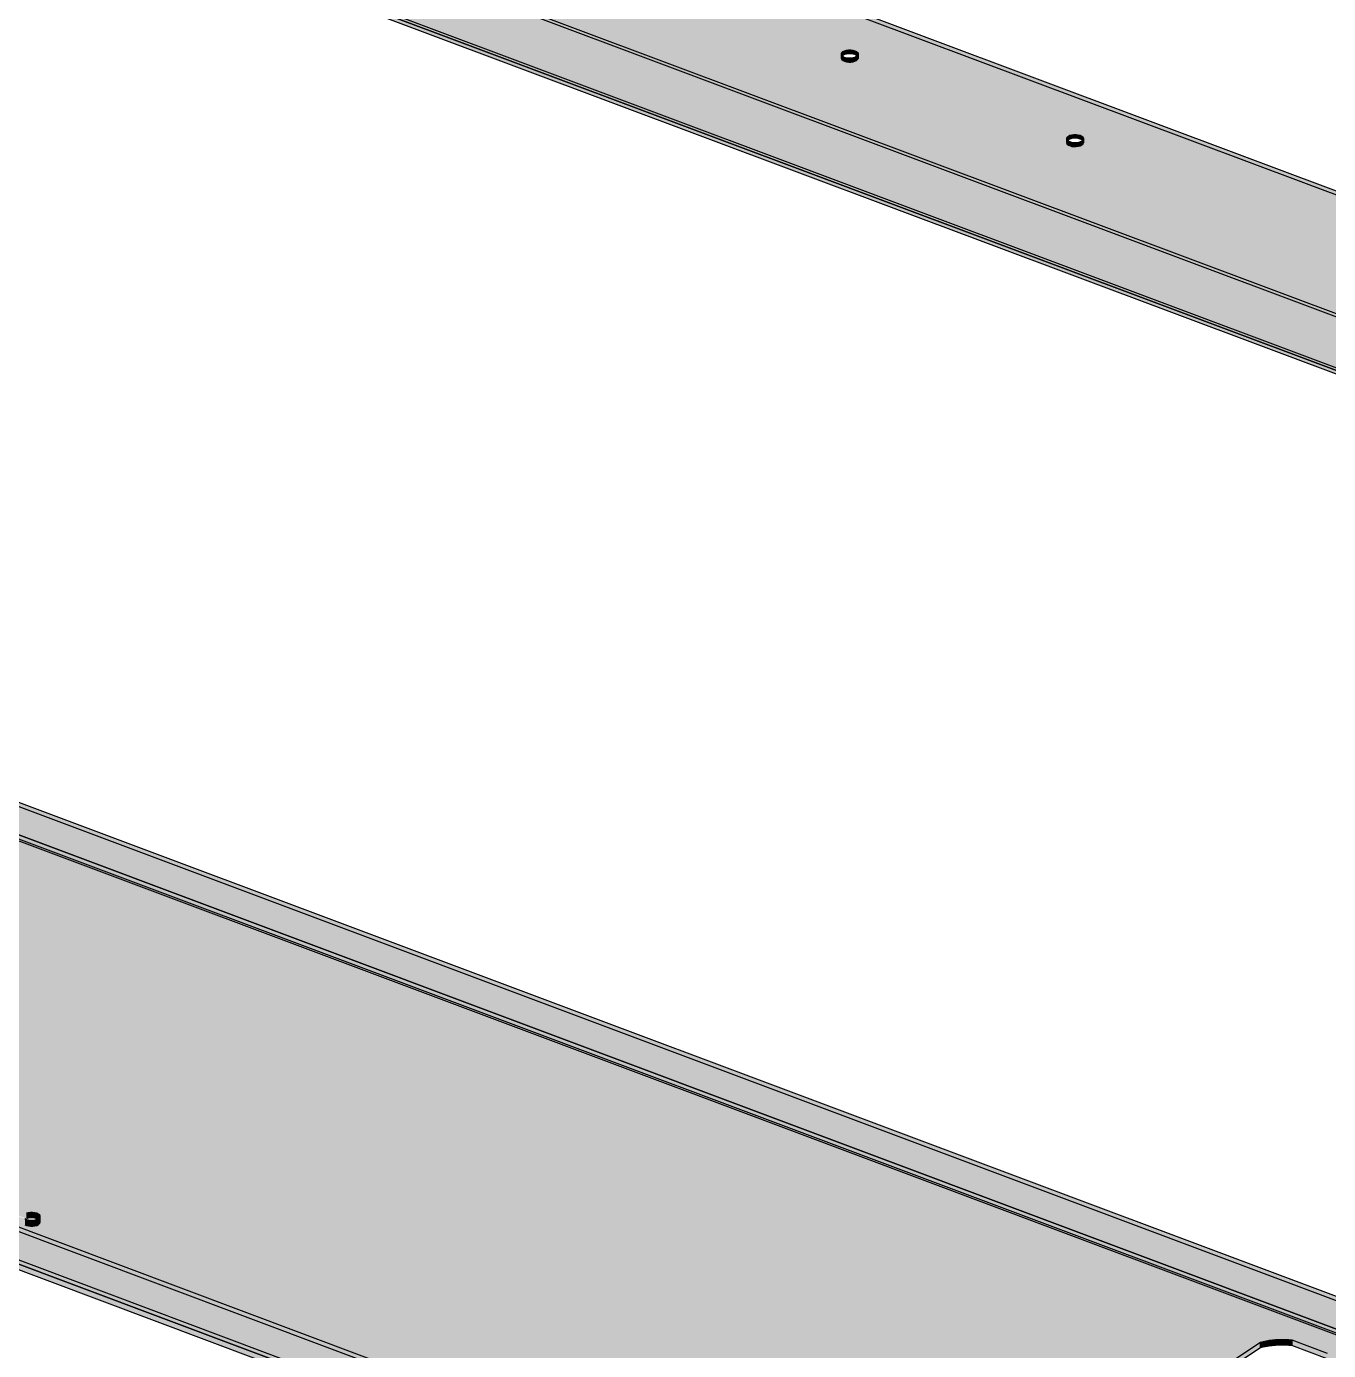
# Model space of a CAD drawing. Header units: millimetres. Extents: x 50 to 612415, y 2 to 4150.
# Drawn here: x 470212.4 to 470514.9, y 1532.1 to 1839.9 of the extents above; entities that cross this region are included whole.
import ezdxf

# ---------------------------------------------------------------- set-up
doc = ezdxf.new("R2010")
doc.units = ezdxf.units.MM
doc.layers.add('HATCH', color=8, linetype='Continuous', lineweight=9)
doc.layers.add('OUTLINE', color=7, linetype='Continuous', lineweight=25)

msp = doc.modelspace()

# ---------------------------------------------------------------- hatches: boundary and pattern name
at = {"layer": 'HATCH', "true_color": 0x617c87}
for points in [[(471374.6, 1451.356), (469917.048, 1997.938), (469915.604, 1997.835)], [(471374.6, 1451.356), (469915.604, 1997.835), (471374.807, 1450.634)], [(469915.604, 1985.337), (469917.048, 1985.44), (471374.6, 1438.858)], [(470272.88, 1893.044), (469915.604, 1985.337), (470402.067, 1834.032)], [(470401.816, 1833.81), (470402.067, 1834.032), (469915.604, 1985.337)], [(470401.689, 1833.562), (470401.816, 1833.81), (469915.604, 1985.337)], [(470401.695, 1833.306), (470401.689, 1833.562), (469915.604, 1985.337)], [(470401.833, 1833.06), (470401.695, 1833.306), (469915.604, 1985.337)], [(470402.093, 1832.84), (470401.833, 1833.06), (469915.604, 1985.337)], [(470402.459, 1832.661), (470402.093, 1832.84), (469915.604, 1985.337)], [(470402.459, 1832.661), (469915.604, 1985.337), (471374.807, 1438.136)], [(471374.807, 1438.136), (469915.604, 1985.337), (471374.6, 1438.858)], [(470402.067, 1833.14), (469915.604, 1984.444), (470272.88, 1892.151)], [(469915.604, 1984.444), (470402.067, 1833.14), (470401.816, 1832.917)], [(469915.604, 1984.444), (470401.816, 1832.917), (470401.689, 1832.669)], [(469915.604, 1984.444), (470401.689, 1832.669), (470401.695, 1832.414)], [(469915.604, 1984.444), (470401.695, 1832.414), (470401.833, 1832.167)], [(469915.604, 1984.444), (470401.833, 1832.167), (470402.093, 1831.947)], [(469915.604, 1984.444), (470402.093, 1831.947), (470402.459, 1831.769)], [(471374.807, 1437.243), (469915.604, 1984.444), (470402.459, 1831.769)], [(470272.88, 1893.044), (470403.357, 1834.414), (470403.868, 1834.417)], [(470272.88, 1893.044), (470403.868, 1834.417), (470404.363, 1834.354)], [(470272.88, 1893.044), (470402.864, 1834.345), (470403.357, 1834.414)], [(470272.88, 1893.044), (470404.363, 1834.354), (470404.809, 1834.228)], [(470272.88, 1893.044), (470402.424, 1834.215), (470402.864, 1834.345)], [(470272.88, 1893.044), (470402.067, 1834.032), (470402.424, 1834.215)], [(471097.567, 1583.786), (470272.88, 1893.044), (470404.809, 1834.228)], [(470403.868, 1833.524), (470403.357, 1833.521), (470272.88, 1892.151)], [(470404.363, 1833.461), (470403.868, 1833.524), (470272.88, 1892.151)], [(470403.357, 1833.521), (470402.864, 1833.453), (470272.88, 1892.151)], [(470404.809, 1833.335), (470404.363, 1833.461), (470272.88, 1892.151)], [(470402.864, 1833.453), (470402.424, 1833.322), (470272.88, 1892.151)], [(470402.424, 1833.322), (470402.067, 1833.14), (470272.88, 1892.151)], [(470404.809, 1833.335), (470272.88, 1892.151), (471097.567, 1582.893)], [(471097.567, 1583.786), (470404.809, 1834.228), (470405.175, 1834.049)], [(471097.567, 1583.786), (470405.175, 1834.049), (470405.435, 1833.829)], [(470454.184, 1814.172), (470402.904, 1832.536), (470402.459, 1832.661)], [(470454.057, 1813.924), (470454.184, 1814.172), (470402.459, 1832.661)], [(470454.063, 1813.668), (470454.057, 1813.924), (470402.459, 1832.661)], [(470454.2, 1813.422), (470454.063, 1813.668), (470402.459, 1832.661)], [(470454.461, 1813.202), (470454.2, 1813.422), (470402.459, 1832.661)], [(470454.826, 1813.023), (470454.461, 1813.202), (470402.459, 1832.661)], [(470454.826, 1813.023), (470402.459, 1832.661), (471374.807, 1438.136)], [(470402.459, 1831.769), (470402.904, 1831.643), (470454.184, 1813.279)], [(470402.459, 1831.769), (470454.184, 1813.279), (470454.057, 1813.031)], [(470402.459, 1831.769), (470454.057, 1813.031), (470454.063, 1812.776)], [(470402.459, 1831.769), (470454.063, 1812.776), (470454.2, 1812.529)], [(470402.459, 1831.769), (470454.2, 1812.529), (470454.461, 1812.309)], [(470402.459, 1831.769), (470454.461, 1812.309), (470454.826, 1812.131)], [(471374.807, 1437.243), (470402.459, 1831.769), (470454.826, 1812.131)], [(470454.184, 1814.172), (470403.4, 1832.472), (470402.904, 1832.536)], [(470402.904, 1831.643), (470403.4, 1831.58), (470454.184, 1813.279)], [(470454.184, 1814.172), (470403.911, 1832.475), (470403.4, 1832.472)], [(470403.4, 1831.58), (470403.911, 1831.583), (470454.184, 1813.279)], [(470454.184, 1814.172), (470404.403, 1832.544), (470403.911, 1832.475)], [(470403.911, 1831.583), (470404.403, 1831.651), (470454.184, 1813.279)], [(470454.184, 1814.172), (470404.843, 1832.674), (470404.403, 1832.544)], [(470404.403, 1831.651), (470404.843, 1831.782), (470454.184, 1813.279)], [(470405.175, 1833.157), (470404.809, 1833.335), (471097.567, 1582.893)], [(470454.184, 1814.172), (470405.201, 1832.857), (470404.843, 1832.674)], [(470404.843, 1831.782), (470405.201, 1831.964), (470454.184, 1813.279)], [(470405.435, 1832.937), (470405.175, 1833.157), (471097.567, 1582.893)], [(470405.452, 1833.08), (470405.201, 1832.857), (470454.435, 1814.394)], [(470454.184, 1814.172), (470454.435, 1814.394), (470405.201, 1832.857)], [(470454.435, 1813.502), (470405.201, 1831.964), (470405.452, 1832.187)], [(470405.201, 1831.964), (470454.435, 1813.502), (470454.184, 1813.279)], [(471097.567, 1583.786), (470405.435, 1833.829), (470405.573, 1833.583)], [(470405.573, 1832.691), (470405.435, 1832.937), (471097.567, 1582.893)], [(470405.578, 1833.328), (470405.452, 1833.08), (470457.177, 1814.59)], [(470405.452, 1833.08), (470455.725, 1814.776), (470456.236, 1814.779)], [(470405.452, 1833.08), (470456.236, 1814.779), (470456.731, 1814.716)], [(470405.452, 1833.08), (470455.232, 1814.707), (470455.725, 1814.776)], [(470405.452, 1833.08), (470456.731, 1814.716), (470457.177, 1814.59)], [(470405.452, 1833.08), (470454.792, 1814.577), (470455.232, 1814.707)], [(470405.452, 1833.08), (470454.435, 1814.394), (470454.792, 1814.577)], [(470457.177, 1813.698), (470405.452, 1832.187), (470405.578, 1832.435)], [(470456.236, 1813.886), (470455.725, 1813.884), (470405.452, 1832.187)], [(470456.731, 1813.823), (470456.236, 1813.886), (470405.452, 1832.187)], [(470455.725, 1813.884), (470455.232, 1813.815), (470405.452, 1832.187)], [(470457.177, 1813.698), (470456.731, 1813.823), (470405.452, 1832.187)], [(470455.232, 1813.815), (470454.792, 1813.684), (470405.452, 1832.187)], [(470454.792, 1813.684), (470454.435, 1813.502), (470405.452, 1832.187)], [(471097.567, 1583.786), (470405.573, 1833.583), (470405.578, 1833.328)], [(470405.578, 1832.435), (470405.573, 1832.691), (471097.567, 1582.893)], [(471097.567, 1583.786), (470405.578, 1833.328), (470457.177, 1814.59)], [(470457.177, 1813.698), (470405.578, 1832.435), (471097.567, 1582.893)], [(470892.34, 1649.863), (470455.272, 1812.898), (470454.826, 1813.023)], [(470892.213, 1649.615), (470892.34, 1649.863), (470454.826, 1813.023)], [(470892.219, 1649.36), (470892.213, 1649.615), (470454.826, 1813.023)], [(470892.357, 1649.114), (470892.219, 1649.36), (470454.826, 1813.023)], [(470892.617, 1648.894), (470892.357, 1649.114), (470454.826, 1813.023)], [(470892.983, 1648.715), (470892.617, 1648.894), (470454.826, 1813.023)], [(470892.983, 1648.715), (470454.826, 1813.023), (471374.807, 1438.136)], [(470892.34, 1649.863), (470455.767, 1812.835), (470455.272, 1812.898)], [(470892.34, 1649.863), (470456.279, 1812.837), (470455.767, 1812.835)], [(470892.34, 1649.863), (470456.771, 1812.906), (470456.279, 1812.837)], [(470892.34, 1649.863), (470457.211, 1813.037), (470456.771, 1812.906)], [(471097.567, 1583.786), (470457.177, 1814.59), (470457.542, 1814.412)], [(470457.542, 1813.519), (470457.177, 1813.698), (471097.567, 1582.893)], [(470892.34, 1649.863), (470457.568, 1813.219), (470457.211, 1813.037)], [(471097.567, 1583.786), (470457.542, 1814.412), (470457.803, 1814.192)], [(470457.803, 1813.299), (470457.542, 1813.519), (471097.567, 1582.893)], [(470457.819, 1813.442), (470457.568, 1813.219), (470892.591, 1650.086)], [(470892.34, 1649.863), (470892.591, 1650.086), (470457.568, 1813.219)], [(470892.591, 1649.193), (470457.568, 1812.327), (470457.819, 1812.549)], [(471097.567, 1583.786), (470457.803, 1814.192), (470457.94, 1813.945)], [(470457.94, 1813.053), (470457.803, 1813.299), (471097.567, 1582.893)], [(470457.946, 1813.69), (470457.819, 1813.442), (470895.333, 1650.282)], [(470457.819, 1813.442), (470893.881, 1650.468), (470894.392, 1650.47)], [(470457.819, 1813.442), (470894.392, 1650.47), (470894.888, 1650.407)], [(470457.819, 1813.442), (470893.389, 1650.399), (470893.881, 1650.468)], [(470457.819, 1813.442), (470894.888, 1650.407), (470895.333, 1650.282)], [(470457.819, 1813.442), (470892.949, 1650.269), (470893.389, 1650.399)], [(470457.819, 1813.442), (470892.591, 1650.086), (470892.949, 1650.269)], [(470895.333, 1649.389), (470457.819, 1812.549), (470457.946, 1812.797)], [(470894.392, 1649.578), (470893.881, 1649.575), (470457.819, 1812.549)], [(470894.888, 1649.514), (470894.392, 1649.578), (470457.819, 1812.549)], [(470893.881, 1649.575), (470893.389, 1649.506), (470457.819, 1812.549)], [(470895.333, 1649.389), (470894.888, 1649.514), (470457.819, 1812.549)], [(470893.389, 1649.506), (470892.949, 1649.376), (470457.819, 1812.549)], [(470892.949, 1649.376), (470892.591, 1649.193), (470457.819, 1812.549)], [(471097.567, 1583.786), (470457.94, 1813.945), (470457.946, 1813.69)], [(470457.946, 1812.797), (470457.94, 1813.053), (471097.567, 1582.893)], [(471097.567, 1583.786), (470457.946, 1813.69), (470895.333, 1650.282)], [(470895.333, 1649.389), (470457.946, 1812.797), (471097.567, 1582.893)], [(470454.826, 1812.131), (470455.272, 1812.005), (470892.34, 1648.97)], [(470454.826, 1812.131), (470892.34, 1648.97), (470892.213, 1648.723)], [(470454.826, 1812.131), (470892.213, 1648.723), (470892.219, 1648.467)], [(470454.826, 1812.131), (470892.219, 1648.467), (470892.357, 1648.221)], [(470454.826, 1812.131), (470892.357, 1648.221), (470892.617, 1648.001)], [(470454.826, 1812.131), (470892.617, 1648.001), (470892.983, 1647.822)], [(471374.807, 1437.243), (470454.826, 1812.131), (470892.983, 1647.822)], [(470455.272, 1812.005), (470455.767, 1811.942), (470892.34, 1648.97)], [(470455.767, 1811.942), (470456.279, 1811.945), (470892.34, 1648.97)], [(470456.279, 1811.945), (470456.771, 1812.014), (470892.34, 1648.97)], [(470456.771, 1812.014), (470457.211, 1812.144), (470892.34, 1648.97)], [(470457.211, 1812.144), (470457.568, 1812.327), (470892.34, 1648.97)], [(470457.568, 1812.327), (470892.591, 1649.193), (470892.34, 1648.97)], [(470106.416, 1698.595), (470106.726, 1697.512), (470924.651, 1390.79)], [(470924.651, 1390.79), (470926.816, 1390.945), (470106.416, 1698.595)], [(470106.416, 1691.006), (470010.67, 1627.175), (470492.864, 1529.98)], [(470492.864, 1528.641), (470010.67, 1625.836), (470106.416, 1689.667)], [(470924.651, 1383.202), (470106.726, 1689.924), (470106.416, 1691.006)], [(470106.416, 1691.006), (470504.118, 1534.733), (470505.633, 1534.691)], [(470106.416, 1691.006), (470502.606, 1534.675), (470504.118, 1534.733)], [(470106.416, 1691.006), (470505.633, 1534.691), (470506.337, 1534.625)], [(470106.416, 1691.006), (470501.121, 1534.519), (470502.606, 1534.675)], [(470106.416, 1691.006), (470499.69, 1534.267), (470501.121, 1534.519)], [(470106.416, 1691.006), (470499.051, 1534.105), (470499.69, 1534.267)], [(470106.416, 1691.006), (470506.337, 1534.625), (470514.587, 1531.532)], [(470106.416, 1691.006), (470492.864, 1529.98), (470499.051, 1534.105)], [(470926.816, 1383.357), (470106.416, 1691.006), (470514.587, 1531.532)], [(470106.416, 1691.006), (470926.816, 1383.357), (470924.651, 1383.202)], [(470505.633, 1533.352), (470504.118, 1533.394), (470106.416, 1689.667)], [(470504.118, 1533.394), (470502.606, 1533.336), (470106.416, 1689.667)], [(470506.337, 1533.286), (470505.633, 1533.352), (470106.416, 1689.667)], [(470502.606, 1533.336), (470501.121, 1533.18), (470106.416, 1689.667)], [(470501.121, 1533.18), (470499.69, 1532.928), (470106.416, 1689.667)], [(470499.69, 1532.928), (470499.051, 1532.766), (470106.416, 1689.667)], [(470514.587, 1530.193), (470506.337, 1533.286), (470106.416, 1689.667)], [(470499.051, 1532.766), (470492.864, 1528.641), (470106.416, 1689.667)], [(470514.587, 1530.193), (470106.416, 1689.667), (470926.816, 1382.017)], [(470830.76, 1328.197), (470012.835, 1634.918), (470010.67, 1634.764)], [(470830.76, 1328.197), (470010.67, 1634.764), (470831.069, 1327.114)], [(470010.67, 1627.175), (470012.835, 1627.33), (470830.76, 1320.608)], [(470460.255, 1501.281), (470010.67, 1627.175), (470162.351, 1583.761)], [(470492.732, 1529.628), (470492.864, 1529.98), (470010.67, 1627.175)], [(470492.732, 1529.628), (470010.67, 1627.175), (470460.702, 1501.838)], [(470460.405, 1501.575), (470460.702, 1501.838), (470010.67, 1627.175)], [(470460.255, 1501.281), (470460.405, 1501.575), (470010.67, 1627.175)], [(470160.001, 1582.194), (470010.67, 1627.175), (470831.069, 1319.526)], [(470831.069, 1319.526), (470010.67, 1627.175), (470830.76, 1320.608)], [(470162.351, 1582.422), (470010.67, 1625.836), (470460.255, 1499.942)], [(470010.67, 1625.836), (470492.864, 1528.641), (470492.732, 1528.289)], [(470460.702, 1500.499), (470010.67, 1625.836), (470492.732, 1528.289)], [(470010.67, 1625.836), (470460.702, 1500.499), (470460.405, 1500.235)], [(470010.67, 1625.836), (470460.405, 1500.235), (470460.255, 1499.942)], [(470831.069, 1318.187), (470010.67, 1625.836), (470160.001, 1580.855)], [(470212.368, 1562.556), (470212.003, 1562.735), (470160.001, 1582.194)], [(470212.368, 1562.556), (470160.001, 1582.194), (470831.069, 1319.526)], [(470460.255, 1501.281), (470162.351, 1583.761), (470162.716, 1583.582)], [(470162.716, 1582.243), (470162.351, 1582.422), (470460.255, 1499.942)], [(470460.255, 1501.281), (470162.716, 1583.582), (470162.977, 1583.362)], [(470162.977, 1582.023), (470162.716, 1582.243), (470460.255, 1499.942)], [(470460.255, 1501.281), (470162.977, 1583.362), (470163.115, 1583.116)], [(470163.115, 1581.777), (470162.977, 1582.023), (470460.255, 1499.942)], [(470460.255, 1501.281), (470163.12, 1582.86), (470162.993, 1582.613)], [(470162.993, 1582.613), (470213.266, 1564.309), (470213.778, 1564.312)], [(470162.993, 1582.613), (470213.778, 1564.312), (470214.273, 1564.248)], [(470162.993, 1582.613), (470212.774, 1564.24), (470213.266, 1564.309)], [(470162.993, 1582.613), (470214.273, 1564.248), (470214.719, 1564.123)], [(470162.993, 1582.613), (470212.334, 1564.11), (470212.774, 1564.24)], [(470460.255, 1501.281), (470162.993, 1582.613), (470214.719, 1564.123)], [(470460.255, 1501.281), (470163.115, 1583.116), (470163.12, 1582.86)], [(470163.12, 1581.521), (470163.115, 1581.777), (470460.255, 1499.942)], [(470160.001, 1580.855), (470212.003, 1561.396), (470212.368, 1561.217)], [(470831.069, 1318.187), (470160.001, 1580.855), (470212.368, 1561.217)], [(470162.993, 1581.273), (470163.12, 1581.521), (470460.255, 1499.942)], [(470213.778, 1562.973), (470213.266, 1562.97), (470162.993, 1581.273)], [(470214.273, 1562.909), (470213.778, 1562.973), (470162.993, 1581.273)], [(470213.266, 1562.97), (470212.774, 1562.901), (470162.993, 1581.273)], [(470214.719, 1562.784), (470214.273, 1562.909), (470162.993, 1581.273)], [(470212.774, 1562.901), (470212.334, 1562.771), (470162.993, 1581.273)], [(470214.719, 1562.784), (470162.993, 1581.273), (470460.255, 1499.942)], [(470460.255, 1501.281), (470214.719, 1564.123), (470215.084, 1563.944)], [(470460.255, 1501.281), (470215.084, 1563.944), (470215.345, 1563.724)], [(470460.255, 1501.281), (470215.345, 1563.724), (470215.482, 1563.478)], [(470460.255, 1501.281), (470215.488, 1563.222), (470215.361, 1562.975)], [(470460.255, 1501.281), (470215.482, 1563.478), (470215.488, 1563.222)], [(470649.882, 1399.396), (470212.814, 1562.431), (470212.368, 1562.556)], [(470649.755, 1399.148), (470649.882, 1399.396), (470212.368, 1562.556)], [(470649.761, 1398.892), (470649.755, 1399.148), (470212.368, 1562.556)], [(470649.899, 1398.646), (470649.761, 1398.892), (470212.368, 1562.556)], [(470650.159, 1398.426), (470649.899, 1398.646), (470212.368, 1562.556)], [(470650.525, 1398.247), (470650.159, 1398.426), (470212.368, 1562.556)], [(470831.069, 1319.526), (470650.525, 1398.247), (470212.368, 1562.556)], [(470212.368, 1561.217), (470212.814, 1561.091), (470649.882, 1398.056)], [(470212.368, 1561.217), (470649.882, 1398.056), (470649.755, 1397.809)], [(470212.368, 1561.217), (470649.755, 1397.809), (470649.761, 1397.553)], [(470212.368, 1561.217), (470649.761, 1397.553), (470649.899, 1397.307)], [(470212.368, 1561.217), (470649.899, 1397.307), (470650.159, 1397.087)], [(470212.368, 1561.217), (470650.159, 1397.087), (470650.525, 1396.908)], [(470212.368, 1561.217), (470650.525, 1396.908), (470831.069, 1318.187)], [(470649.882, 1399.396), (470213.309, 1562.367), (470212.814, 1562.431)], [(470212.814, 1561.091), (470213.309, 1561.028), (470649.882, 1398.056)], [(470649.882, 1399.396), (470213.82, 1562.37), (470213.309, 1562.367)], [(470213.309, 1561.028), (470213.82, 1561.031), (470649.882, 1398.056)], [(470649.882, 1399.396), (470214.313, 1562.439), (470213.82, 1562.37)], [(470213.82, 1561.031), (470214.313, 1561.1), (470649.882, 1398.056)], [(470649.882, 1399.396), (470214.753, 1562.569), (470214.313, 1562.439)], [(470214.313, 1561.1), (470214.753, 1561.23), (470649.882, 1398.056)], [(470215.084, 1562.605), (470214.719, 1562.784), (470460.255, 1499.942)], [(470649.882, 1399.396), (470215.11, 1562.752), (470214.753, 1562.569)], [(470214.753, 1561.23), (470215.11, 1561.413), (470649.882, 1398.056)], [(470215.345, 1562.385), (470215.084, 1562.605), (470460.255, 1499.942)], [(470215.361, 1562.975), (470215.11, 1562.752), (470650.133, 1399.618)], [(470649.882, 1399.396), (470650.133, 1399.618), (470215.11, 1562.752)], [(470650.133, 1398.279), (470215.11, 1561.413), (470215.361, 1561.636)], [(470215.11, 1561.413), (470650.133, 1398.279), (470649.882, 1398.056)], [(470215.482, 1562.139), (470215.345, 1562.385), (470460.255, 1499.942)], [(470460.262, 1500.979), (470460.255, 1501.281), (470215.361, 1562.975)], [(470460.425, 1500.687), (470460.262, 1500.979), (470215.361, 1562.975)], [(470460.733, 1500.426), (470460.425, 1500.687), (470215.361, 1562.975)], [(470460.733, 1500.426), (470215.361, 1562.975), (470652.875, 1399.814)], [(470215.361, 1562.975), (470651.423, 1400), (470651.934, 1400.003)], [(470215.361, 1562.975), (470651.934, 1400.003), (470652.429, 1399.94)], [(470215.361, 1562.975), (470650.93, 1399.931), (470651.423, 1400)], [(470215.361, 1562.975), (470652.429, 1399.94), (470652.875, 1399.814)], [(470215.361, 1562.975), (470650.491, 1399.801), (470650.93, 1399.931)], [(470215.361, 1562.975), (470650.133, 1399.618), (470650.491, 1399.801)], [(470215.361, 1561.636), (470215.488, 1561.883), (470460.255, 1499.942)], [(470215.361, 1561.636), (470460.255, 1499.942), (470460.262, 1499.639)], [(470215.361, 1561.636), (470460.262, 1499.639), (470460.425, 1499.348)], [(470215.361, 1561.636), (470460.425, 1499.348), (470460.733, 1499.087)], [(470652.875, 1398.475), (470215.361, 1561.636), (470460.733, 1499.087)], [(470651.934, 1398.664), (470651.423, 1398.661), (470215.361, 1561.636)], [(470652.429, 1398.6), (470651.934, 1398.664), (470215.361, 1561.636)], [(470651.423, 1398.661), (470650.93, 1398.592), (470215.361, 1561.636)], [(470652.875, 1398.475), (470652.429, 1398.6), (470215.361, 1561.636)], [(470650.93, 1398.592), (470650.491, 1398.462), (470215.361, 1561.636)], [(470650.491, 1398.462), (470650.133, 1398.279), (470215.361, 1561.636)], [(470215.488, 1561.883), (470215.482, 1562.139), (470460.255, 1499.942)]]:
    msp.add_hatch(color=145, dxfattribs=at).paths.add_polyline_path(points)
at = {"layer": 'HATCH', "true_color": 0x5b747f}
for points in [[(471374.807, 1438.136), (469915.604, 1985.337), (469915.604, 1997.835), (471374.807, 1450.634)], [(469917.048, 1985.44), (471374.6, 1438.858), (471374.6, 1451.356), (469917.048, 1997.938)], [(471374.807, 1437.243), (469915.604, 1984.444), (469915.604, 1985.337), (471374.807, 1438.136)], [(470272.88, 1892.151), (471097.567, 1582.893), (471097.567, 1583.786), (470272.88, 1893.044)], [(470106.416, 1691.006), (470926.816, 1383.357), (470926.816, 1390.945), (470106.416, 1698.595)], [(470924.651, 1383.202), (470106.726, 1689.924), (470106.726, 1697.512), (470924.651, 1390.79)], [(470106.416, 1689.667), (470926.816, 1382.017), (470926.816, 1383.357), (470106.416, 1691.006)], [(470831.069, 1319.526), (470010.67, 1627.175), (470010.67, 1634.764), (470831.069, 1327.114)], [(470012.835, 1627.33), (470830.76, 1320.608), (470830.76, 1328.197), (470012.835, 1634.918)], [(470831.069, 1318.187), (470010.67, 1625.836), (470010.67, 1627.175), (470831.069, 1319.526)], [(470514.587, 1530.193), (470506.337, 1533.286), (470506.337, 1534.625), (470514.587, 1531.532)]]:
    msp.add_hatch(color=147, dxfattribs=at).paths.add_polyline_path(points)
at = {"layer": 'HATCH', "true_color": 0x59727c}
for points in [[(470402.067, 1833.14), (470401.816, 1832.917), (470401.816, 1833.81), (470402.067, 1834.032)], [(470405.201, 1831.964), (470405.452, 1832.187), (470405.452, 1833.08), (470405.201, 1832.857)], [(470454.435, 1813.502), (470454.184, 1813.279), (470454.184, 1814.172), (470454.435, 1814.394)], [(470457.568, 1812.327), (470457.819, 1812.549), (470457.819, 1813.442), (470457.568, 1813.219)], [(470215.11, 1561.413), (470215.361, 1561.636), (470215.361, 1562.975), (470215.11, 1562.752)]]:
    msp.add_hatch(color=147, dxfattribs=at).paths.add_polyline_path(points)
at = {"layer": 'HATCH', "true_color": 0x5a737e}
for points in [[(470402.424, 1833.322), (470402.067, 1833.14), (470402.067, 1834.032), (470402.424, 1834.215)], [(470404.843, 1831.782), (470405.201, 1831.964), (470405.201, 1832.857), (470404.843, 1832.674)], [(470454.792, 1813.684), (470454.435, 1813.502), (470454.435, 1814.394), (470454.792, 1814.577)], [(470457.211, 1812.144), (470457.568, 1812.327), (470457.568, 1813.219), (470457.211, 1813.037)], [(470214.753, 1561.23), (470215.11, 1561.413), (470215.11, 1562.752), (470214.753, 1562.569)]]:
    msp.add_hatch(color=147, dxfattribs=at).paths.add_polyline_path(points)
at = {"layer": 'HATCH', "true_color": 0x5b7580}
for points in [[(470402.864, 1833.453), (470402.424, 1833.322), (470402.424, 1834.215), (470402.864, 1834.345)], [(470404.403, 1831.651), (470404.843, 1831.782), (470404.843, 1832.674), (470404.403, 1832.544)], [(470455.232, 1813.815), (470454.792, 1813.684), (470454.792, 1814.577), (470455.232, 1814.707)], [(470456.771, 1812.014), (470457.211, 1812.144), (470457.211, 1813.037), (470456.771, 1812.906)], [(470212.774, 1562.901), (470212.334, 1562.771), (470212.334, 1564.11), (470212.774, 1564.24)], [(470214.313, 1561.1), (470214.753, 1561.23), (470214.753, 1562.569), (470214.313, 1562.439)]]:
    msp.add_hatch(color=147, dxfattribs=at).paths.add_polyline_path(points)
at = {"layer": 'HATCH', "true_color": 0x5c7680}
for points in [[(470403.357, 1833.521), (470402.864, 1833.453), (470402.864, 1834.345), (470403.357, 1834.414)], [(470404.363, 1833.461), (470403.868, 1833.524), (470403.868, 1834.417), (470404.363, 1834.354)], [(470402.904, 1831.643), (470403.4, 1831.58), (470403.4, 1832.472), (470402.904, 1832.536)], [(470403.911, 1831.583), (470404.403, 1831.651), (470404.403, 1832.544), (470403.911, 1832.475)], [(470455.725, 1813.884), (470455.232, 1813.815), (470455.232, 1814.707), (470455.725, 1814.776)], [(470455.272, 1812.005), (470455.767, 1811.942), (470455.767, 1812.835), (470455.272, 1812.898)], [(470456.731, 1813.823), (470456.236, 1813.886), (470456.236, 1814.779), (470456.731, 1814.716)], [(470456.279, 1811.945), (470456.771, 1812.014), (470456.771, 1812.906), (470456.279, 1812.837)], [(470213.266, 1562.97), (470212.774, 1562.901), (470212.774, 1564.24), (470213.266, 1564.309)], [(470214.273, 1562.909), (470213.778, 1562.973), (470213.778, 1564.312), (470214.273, 1564.248)], [(470212.814, 1561.091), (470213.309, 1561.028), (470213.309, 1562.367), (470212.814, 1562.431)], [(470213.82, 1561.031), (470214.313, 1561.1), (470214.313, 1562.439), (470213.82, 1562.37)]]:
    msp.add_hatch(color=147, dxfattribs=at).paths.add_polyline_path(points)
at = {"layer": 'HATCH', "true_color": 0x5c7681}
for points in [[(470403.868, 1833.524), (470403.357, 1833.521), (470403.357, 1834.414), (470403.868, 1834.417)], [(470403.4, 1831.58), (470403.911, 1831.583), (470403.911, 1832.475), (470403.4, 1832.472)], [(470456.236, 1813.886), (470455.725, 1813.884), (470455.725, 1814.776), (470456.236, 1814.779)], [(470455.767, 1811.942), (470456.279, 1811.945), (470456.279, 1812.837), (470455.767, 1812.835)], [(470213.778, 1562.973), (470213.266, 1562.97), (470213.266, 1564.309), (470213.778, 1564.312)], [(470213.309, 1561.028), (470213.82, 1561.031), (470213.82, 1562.37), (470213.309, 1562.367)], [(470502.606, 1533.336), (470501.121, 1533.18), (470501.121, 1534.519), (470502.606, 1534.675)], [(470504.118, 1533.394), (470502.606, 1533.336), (470502.606, 1534.675), (470504.118, 1534.733)], [(470505.633, 1533.352), (470504.118, 1533.394), (470504.118, 1534.733), (470505.633, 1534.691)], [(470506.337, 1533.286), (470505.633, 1533.352), (470505.633, 1534.691), (470506.337, 1534.625)]]:
    msp.add_hatch(color=155, dxfattribs=at).paths.add_polyline_path(points)
at = {"layer": 'HATCH', "true_color": 0x5c7580}
for points in [[(470404.809, 1833.335), (470404.363, 1833.461), (470404.363, 1834.354), (470404.809, 1834.228)], [(470402.459, 1831.769), (470402.904, 1831.643), (470402.904, 1832.536), (470402.459, 1832.661)], [(470454.826, 1812.131), (470455.272, 1812.005), (470455.272, 1812.898), (470454.826, 1813.023)], [(470457.177, 1813.698), (470456.731, 1813.823), (470456.731, 1814.716), (470457.177, 1814.59)], [(470214.719, 1562.784), (470214.273, 1562.909), (470214.273, 1564.248), (470214.719, 1564.123)], [(470212.368, 1561.217), (470212.814, 1561.091), (470212.814, 1562.431), (470212.368, 1562.556)], [(470499.69, 1532.928), (470499.051, 1532.766), (470499.051, 1534.105), (470499.69, 1534.267)], [(470501.121, 1533.18), (470499.69, 1532.928), (470499.69, 1534.267), (470501.121, 1534.519)]]:
    msp.add_hatch(color=147, dxfattribs=at).paths.add_polyline_path(points)
at = {"layer": 'HATCH', "true_color": 0x5b747e}
for points in [[(470405.175, 1833.157), (470404.809, 1833.335), (470404.809, 1834.228), (470405.175, 1834.049)], [(470402.093, 1831.947), (470402.459, 1831.769), (470402.459, 1832.661), (470402.093, 1832.84)], [(470454.461, 1812.309), (470454.826, 1812.131), (470454.826, 1813.023), (470454.461, 1813.202)], [(470457.542, 1813.519), (470457.177, 1813.698), (470457.177, 1814.59), (470457.542, 1814.412)], [(470215.084, 1562.605), (470214.719, 1562.784), (470214.719, 1564.123), (470215.084, 1563.944)], [(470212.003, 1561.396), (470212.368, 1561.217), (470212.368, 1562.556), (470212.003, 1562.735)]]:
    msp.add_hatch(color=147, dxfattribs=at).paths.add_polyline_path(points)
at = {"layer": 'HATCH', "true_color": 0x59727d}
for points in [[(470405.435, 1832.937), (470405.175, 1833.157), (470405.175, 1834.049), (470405.435, 1833.829)], [(470401.833, 1832.167), (470402.093, 1831.947), (470402.093, 1832.84), (470401.833, 1833.06)], [(470454.2, 1812.529), (470454.461, 1812.309), (470454.461, 1813.202), (470454.2, 1813.422)], [(470457.803, 1813.299), (470457.542, 1813.519), (470457.542, 1814.412), (470457.803, 1814.192)], [(470215.345, 1562.385), (470215.084, 1562.605), (470215.084, 1563.944), (470215.345, 1563.724)]]:
    msp.add_hatch(color=147, dxfattribs=at).paths.add_polyline_path(points)
at = {"layer": 'HATCH', "true_color": 0x58707a}
for points in [[(470401.816, 1832.917), (470401.689, 1832.669), (470401.689, 1833.562), (470401.816, 1833.81)], [(470401.695, 1832.414), (470401.833, 1832.167), (470401.833, 1833.06), (470401.695, 1833.306)], [(470405.573, 1832.691), (470405.435, 1832.937), (470405.435, 1833.829), (470405.573, 1833.583)], [(470405.452, 1832.187), (470405.578, 1832.435), (470405.578, 1833.328), (470405.452, 1833.08)], [(470454.184, 1813.279), (470454.057, 1813.031), (470454.057, 1813.924), (470454.184, 1814.172)], [(470454.063, 1812.776), (470454.2, 1812.529), (470454.2, 1813.422), (470454.063, 1813.668)], [(470457.94, 1813.053), (470457.803, 1813.299), (470457.803, 1814.192), (470457.94, 1813.945)], [(470457.819, 1812.549), (470457.946, 1812.797), (470457.946, 1813.69), (470457.819, 1813.442)], [(470215.482, 1562.139), (470215.345, 1562.385), (470215.345, 1563.724), (470215.482, 1563.478)], [(470215.361, 1561.636), (470215.488, 1561.883), (470215.488, 1563.222), (470215.361, 1562.975)]]:
    msp.add_hatch(color=147, dxfattribs=at).paths.add_polyline_path(points)
at = {"layer": 'HATCH', "true_color": 0x566e78}
for points in [[(470401.689, 1832.669), (470401.695, 1832.414), (470401.695, 1833.306), (470401.689, 1833.562)], [(470405.578, 1832.435), (470405.573, 1832.691), (470405.573, 1833.583), (470405.578, 1833.328)], [(470454.057, 1813.031), (470454.063, 1812.776), (470454.063, 1813.668), (470454.057, 1813.924)], [(470457.946, 1812.797), (470457.94, 1813.053), (470457.94, 1813.945), (470457.946, 1813.69)], [(470215.488, 1561.883), (470215.482, 1562.139), (470215.482, 1563.478), (470215.488, 1563.222)]]:
    msp.add_hatch(color=147, dxfattribs=at).paths.add_polyline_path(points)
at = {"layer": 'HATCH', "true_color": 0x5a737d}
msp.add_hatch(color=147, dxfattribs=at).paths.add_polyline_path([(470499.051, 1532.766), (470492.864, 1528.641), (470492.864, 1529.98), (470499.051, 1534.105)])

# ---------------------------------------------------------------- linework, layer by layer
at = {"layer": 'OUTLINE', "color": 139, "true_color": 0x42544a}
for p, q in [((469915.604, 1997.835), (471374.807, 1450.634)), ((469915.604, 1997.835), (471374.807, 1450.634)), ((471374.6, 1451.356), (469917.048, 1997.938)), ((471374.6, 1451.356), (469917.048, 1997.938)), ((469915.604, 1985.337), (471374.807, 1438.136)), ((469915.604, 1985.337), (471374.807, 1438.136)), ((471374.807, 1438.136), (469915.604, 1985.337)), ((471374.807, 1438.136), (469915.604, 1985.337)), ((469917.048, 1985.44), (471374.6, 1438.858)), ((469917.048, 1985.44), (471374.6, 1438.858)), ((471374.807, 1437.243), (469915.604, 1984.444)), ((471374.807, 1437.243), (469915.604, 1984.444)), ((471097.567, 1583.786), (470272.88, 1893.044)), ((471097.567, 1583.786), (470272.88, 1893.044)), ((470272.88, 1892.151), (471097.567, 1582.893)), ((470272.88, 1892.151), (471097.567, 1582.893)), ((470401.816, 1833.81), (470402.067, 1834.032)), ((470401.816, 1833.81), (470402.067, 1834.032)), ((470402.067, 1834.032), (470402.424, 1834.215)), ((470402.067, 1834.032), (470402.424, 1834.215)), ((470402.067, 1833.14), (470402.067, 1834.032)), ((470402.067, 1834.032), (470402.067, 1833.14)), ((470402.424, 1834.215), (470402.864, 1834.345)), ((470402.424, 1834.215), (470402.864, 1834.345)), ((470402.424, 1833.322), (470402.424, 1834.215)), ((470402.424, 1834.215), (470402.424, 1833.322)), ((470402.864, 1834.345), (470403.357, 1834.414)), ((470402.864, 1834.345), (470403.357, 1834.414)), ((470402.864, 1833.453), (470402.864, 1834.345)), ((470402.864, 1834.345), (470402.864, 1833.453)), ((470403.357, 1834.414), (470403.868, 1834.417)), ((470403.357, 1834.414), (470403.868, 1834.417)), ((470403.357, 1833.521), (470403.357, 1834.414)), ((470403.357, 1834.414), (470403.357, 1833.521)), ((470403.868, 1834.417), (470404.363, 1834.354)), ((470403.868, 1834.417), (470403.868, 1833.524)), ((470403.868, 1833.524), (470403.868, 1834.417)), ((470403.868, 1834.417), (470404.363, 1834.354)), ((470404.363, 1834.354), (470404.809, 1834.228)), ((470404.363, 1834.354), (470404.363, 1833.461)), ((470404.363, 1833.461), (470404.363, 1834.354)), ((470404.363, 1834.354), (470404.809, 1834.228)), ((470404.809, 1834.228), (470404.809, 1833.335)), ((470404.809, 1833.335), (470404.809, 1834.228)), ((470404.809, 1834.228), (470405.175, 1834.049)), ((470404.809, 1834.228), (470405.175, 1834.049)), ((470405.175, 1834.049), (470405.175, 1833.157)), ((470405.175, 1833.157), (470405.175, 1834.049)), ((470405.175, 1834.049), (470405.435, 1833.829)), ((470405.175, 1834.049), (470405.435, 1833.829)), ((470401.689, 1833.562), (470401.816, 1833.81)), ((470401.689, 1833.562), (470401.816, 1833.81)), ((470401.695, 1833.306), (470401.689, 1833.562)), ((470401.689, 1832.669), (470401.689, 1833.562)), ((470401.695, 1833.306), (470401.689, 1833.562)), ((470401.689, 1833.562), (470401.689, 1832.669)), ((470401.816, 1832.917), (470401.689, 1832.669)), ((470401.816, 1832.917), (470401.689, 1832.669)), ((470401.689, 1832.669), (470401.695, 1832.414)), ((470401.689, 1832.669), (470401.695, 1832.414)), ((470401.833, 1833.06), (470401.695, 1833.306)), ((470401.695, 1832.414), (470401.695, 1833.306)), ((470401.833, 1833.06), (470401.695, 1833.306)), ((470401.695, 1833.306), (470401.695, 1832.414)), ((470401.695, 1832.414), (470401.833, 1832.167)), ((470401.695, 1832.414), (470401.833, 1832.167)), ((470401.816, 1832.917), (470401.816, 1833.81)), ((470401.816, 1833.81), (470401.816, 1832.917)), ((470402.067, 1833.14), (470401.816, 1832.917)), ((470402.067, 1833.14), (470401.816, 1832.917)), ((470402.093, 1832.84), (470401.833, 1833.06)), ((470401.833, 1832.167), (470401.833, 1833.06)), ((470402.093, 1832.84), (470401.833, 1833.06)), ((470401.833, 1833.06), (470401.833, 1832.167)), ((470401.833, 1832.167), (470402.093, 1831.947)), ((470401.833, 1832.167), (470402.093, 1831.947)), ((470402.424, 1833.322), (470402.067, 1833.14)), ((470402.424, 1833.322), (470402.067, 1833.14)), ((470402.459, 1832.661), (470402.093, 1832.84)), ((470402.093, 1831.947), (470402.093, 1832.84)), ((470402.459, 1832.661), (470402.093, 1832.84)), ((470402.093, 1832.84), (470402.093, 1831.947)), ((470402.093, 1831.947), (470402.459, 1831.769)), ((470402.093, 1831.947), (470402.459, 1831.769)), ((470402.864, 1833.453), (470402.424, 1833.322)), ((470402.864, 1833.453), (470402.424, 1833.322)), ((470402.459, 1831.769), (470402.459, 1832.661)), ((470402.904, 1832.536), (470402.459, 1832.661)), ((470402.459, 1832.661), (470402.459, 1831.769)), ((470402.904, 1832.536), (470402.459, 1832.661)), ((470402.459, 1831.769), (470402.904, 1831.643)), ((470402.459, 1831.769), (470402.904, 1831.643)), ((470403.357, 1833.521), (470402.864, 1833.453)), ((470403.357, 1833.521), (470402.864, 1833.453)), ((470402.904, 1831.643), (470402.904, 1832.536)), ((470403.4, 1832.472), (470402.904, 1832.536)), ((470402.904, 1832.536), (470402.904, 1831.643)), ((470403.4, 1832.472), (470402.904, 1832.536)), ((470402.904, 1831.643), (470403.4, 1831.58)), ((470402.904, 1831.643), (470403.4, 1831.58)), ((470403.868, 1833.524), (470403.357, 1833.521)), ((470403.868, 1833.524), (470403.357, 1833.521)), ((470403.911, 1832.475), (470403.4, 1832.472)), ((470403.911, 1832.475), (470403.4, 1832.472)), ((470403.4, 1831.58), (470403.4, 1832.472)), ((470403.4, 1832.472), (470403.4, 1831.58)), ((470403.4, 1831.58), (470403.911, 1831.583)), ((470403.4, 1831.58), (470403.911, 1831.583)), ((470404.363, 1833.461), (470403.868, 1833.524)), ((470404.363, 1833.461), (470403.868, 1833.524)), ((470404.403, 1832.544), (470403.911, 1832.475)), ((470404.403, 1832.544), (470403.911, 1832.475)), ((470403.911, 1832.475), (470403.911, 1831.583)), ((470403.911, 1831.583), (470403.911, 1832.475)), ((470403.911, 1831.583), (470404.403, 1831.651)), ((470403.911, 1831.583), (470404.403, 1831.651)), ((470404.809, 1833.335), (470404.363, 1833.461)), ((470404.809, 1833.335), (470404.363, 1833.461)), ((470404.843, 1832.674), (470404.403, 1832.544)), ((470404.843, 1832.674), (470404.403, 1832.544)), ((470404.403, 1832.544), (470404.403, 1831.651)), ((470404.403, 1831.651), (470404.403, 1832.544)), ((470404.403, 1831.651), (470404.843, 1831.782)), ((470404.403, 1831.651), (470404.843, 1831.782)), ((470405.175, 1833.157), (470404.809, 1833.335)), ((470405.175, 1833.157), (470404.809, 1833.335)), ((470405.201, 1832.857), (470404.843, 1832.674)), ((470405.201, 1832.857), (470404.843, 1832.674)), ((470404.843, 1832.674), (470404.843, 1831.782)), ((470404.843, 1831.782), (470404.843, 1832.674)), ((470404.843, 1831.782), (470405.201, 1831.964)), ((470404.843, 1831.782), (470405.201, 1831.964)), ((470405.435, 1832.937), (470405.175, 1833.157)), ((470405.435, 1832.937), (470405.175, 1833.157)), ((470405.452, 1833.08), (470405.201, 1832.857)), ((470405.452, 1833.08), (470405.201, 1832.857)), ((470405.201, 1832.857), (470405.201, 1831.964)), ((470405.201, 1831.964), (470405.201, 1832.857)), ((470405.201, 1831.964), (470405.452, 1832.187)), ((470405.201, 1831.964), (470405.452, 1832.187)), ((470405.435, 1833.829), (470405.435, 1832.937)), ((470405.435, 1832.937), (470405.435, 1833.829)), ((470405.435, 1833.829), (470405.573, 1833.583)), ((470405.435, 1833.829), (470405.573, 1833.583)), ((470405.573, 1832.691), (470405.435, 1832.937)), ((470405.573, 1832.691), (470405.435, 1832.937)), ((470405.578, 1833.328), (470405.452, 1833.08)), ((470405.578, 1833.328), (470405.452, 1833.08)), ((470405.452, 1833.08), (470405.452, 1832.187)), ((470405.452, 1832.187), (470405.452, 1833.08)), ((470405.452, 1832.187), (470405.578, 1832.435)), ((470405.452, 1832.187), (470405.578, 1832.435)), ((470405.573, 1833.583), (470405.573, 1832.691)), ((470405.573, 1832.691), (470405.573, 1833.583)), ((470405.573, 1833.583), (470405.578, 1833.328)), ((470405.573, 1833.583), (470405.578, 1833.328)), ((470405.578, 1832.435), (470405.573, 1832.691)), ((470405.578, 1832.435), (470405.573, 1832.691)), ((470405.578, 1833.328), (470405.578, 1832.435)), ((470405.578, 1832.435), (470405.578, 1833.328)), ((470454.057, 1813.924), (470454.184, 1814.172)), ((470454.057, 1813.924), (470454.184, 1814.172)), ((470454.063, 1813.668), (470454.057, 1813.924)), ((470454.057, 1813.031), (470454.057, 1813.924)), ((470454.063, 1813.668), (470454.057, 1813.924)), ((470454.057, 1813.924), (470454.057, 1813.031)), ((470454.184, 1813.279), (470454.057, 1813.031)), ((470454.184, 1813.279), (470454.057, 1813.031)), ((470454.057, 1813.031), (470454.063, 1812.776)), ((470454.057, 1813.031), (470454.063, 1812.776)), ((470454.2, 1813.422), (470454.063, 1813.668)), ((470454.063, 1812.776), (470454.063, 1813.668)), ((470454.2, 1813.422), (470454.063, 1813.668)), ((470454.063, 1813.668), (470454.063, 1812.776)), ((470454.063, 1812.776), (470454.2, 1812.529)), ((470454.063, 1812.776), (470454.2, 1812.529)), ((470454.184, 1814.172), (470454.435, 1814.394)), ((470454.184, 1814.172), (470454.435, 1814.394)), ((470454.184, 1813.279), (470454.184, 1814.172)), ((470454.184, 1814.172), (470454.184, 1813.279)), ((470454.435, 1813.502), (470454.184, 1813.279)), ((470454.435, 1813.502), (470454.184, 1813.279)), ((470454.461, 1813.202), (470454.2, 1813.422)), ((470454.2, 1812.529), (470454.2, 1813.422)), ((470454.461, 1813.202), (470454.2, 1813.422)), ((470454.2, 1813.422), (470454.2, 1812.529)), ((470454.2, 1812.529), (470454.461, 1812.309)), ((470454.2, 1812.529), (470454.461, 1812.309)), ((470454.435, 1814.394), (470454.792, 1814.577)), ((470454.435, 1814.394), (470454.792, 1814.577)), ((470454.435, 1813.502), (470454.435, 1814.394)), ((470454.435, 1814.394), (470454.435, 1813.502)), ((470454.792, 1813.684), (470454.435, 1813.502)), ((470454.792, 1813.684), (470454.435, 1813.502)), ((470454.826, 1813.023), (470454.461, 1813.202)), ((470454.461, 1812.309), (470454.461, 1813.202)), ((470454.826, 1813.023), (470454.461, 1813.202)), ((470454.461, 1813.202), (470454.461, 1812.309)), ((470454.792, 1814.577), (470455.232, 1814.707)), ((470454.792, 1814.577), (470455.232, 1814.707)), ((470454.792, 1813.684), (470454.792, 1814.577)), ((470454.792, 1814.577), (470454.792, 1813.684)), ((470455.232, 1813.815), (470454.792, 1813.684)), ((470455.232, 1813.815), (470454.792, 1813.684)), ((470454.826, 1812.131), (470454.826, 1813.023)), ((470455.272, 1812.898), (470454.826, 1813.023)), ((470454.826, 1813.023), (470454.826, 1812.131)), ((470455.272, 1812.898), (470454.826, 1813.023)), ((470455.232, 1814.707), (470455.725, 1814.776)), ((470455.232, 1814.707), (470455.725, 1814.776)), ((470455.232, 1813.815), (470455.232, 1814.707)), ((470455.232, 1814.707), (470455.232, 1813.815)), ((470455.725, 1813.884), (470455.232, 1813.815)), ((470455.725, 1813.884), (470455.232, 1813.815)), ((470455.272, 1812.005), (470455.272, 1812.898)), ((470455.767, 1812.835), (470455.272, 1812.898)), ((470455.272, 1812.898), (470455.272, 1812.005)), ((470455.767, 1812.835), (470455.272, 1812.898)), ((470455.725, 1814.776), (470456.236, 1814.779)), ((470455.725, 1814.776), (470456.236, 1814.779)), ((470455.725, 1813.884), (470455.725, 1814.776)), ((470455.725, 1814.776), (470455.725, 1813.884)), ((470456.236, 1813.886), (470455.725, 1813.884)), ((470456.236, 1813.886), (470455.725, 1813.884)), ((470456.279, 1812.837), (470455.767, 1812.835)), ((470456.279, 1812.837), (470455.767, 1812.835)), ((470455.767, 1811.942), (470455.767, 1812.835)), ((470455.767, 1812.835), (470455.767, 1811.942)), ((470456.236, 1814.779), (470456.731, 1814.716)), ((470456.236, 1814.779), (470456.236, 1813.886)), ((470456.236, 1813.886), (470456.236, 1814.779)), ((470456.236, 1814.779), (470456.731, 1814.716)), ((470456.731, 1813.823), (470456.236, 1813.886)), ((470456.731, 1813.823), (470456.236, 1813.886)), ((470456.771, 1812.906), (470456.279, 1812.837)), ((470456.771, 1812.906), (470456.279, 1812.837)), ((470456.279, 1812.837), (470456.279, 1811.945)), ((470456.279, 1811.945), (470456.279, 1812.837)), ((470456.731, 1814.716), (470457.177, 1814.59)), ((470456.731, 1814.716), (470456.731, 1813.823)), ((470456.731, 1813.823), (470456.731, 1814.716)), ((470456.731, 1814.716), (470457.177, 1814.59)), ((470457.177, 1813.698), (470456.731, 1813.823)), ((470457.177, 1813.698), (470456.731, 1813.823)), ((470457.211, 1813.037), (470456.771, 1812.906)), ((470457.211, 1813.037), (470456.771, 1812.906)), ((470456.771, 1812.906), (470456.771, 1812.014)), ((470456.771, 1812.014), (470456.771, 1812.906)), ((470457.177, 1814.59), (470457.177, 1813.698)), ((470457.177, 1813.698), (470457.177, 1814.59)), ((470457.177, 1814.59), (470457.542, 1814.412)), ((470457.177, 1814.59), (470457.542, 1814.412)), ((470457.542, 1813.519), (470457.177, 1813.698)), ((470457.542, 1813.519), (470457.177, 1813.698)), ((470457.568, 1813.219), (470457.211, 1813.037)), ((470457.568, 1813.219), (470457.211, 1813.037)), ((470457.211, 1813.037), (470457.211, 1812.144)), ((470457.211, 1812.144), (470457.211, 1813.037)), ((470457.542, 1814.412), (470457.542, 1813.519)), ((470457.542, 1813.519), (470457.542, 1814.412)), ((470457.542, 1814.412), (470457.803, 1814.192)), ((470457.542, 1814.412), (470457.803, 1814.192)), ((470457.803, 1813.299), (470457.542, 1813.519)), ((470457.803, 1813.299), (470457.542, 1813.519)), ((470457.819, 1813.442), (470457.568, 1813.219)), ((470457.819, 1813.442), (470457.568, 1813.219)), ((470457.568, 1813.219), (470457.568, 1812.327)), ((470457.568, 1812.327), (470457.568, 1813.219)), ((470457.568, 1812.327), (470457.819, 1812.549)), ((470457.568, 1812.327), (470457.819, 1812.549)), ((470457.803, 1814.192), (470457.803, 1813.299)), ((470457.803, 1813.299), (470457.803, 1814.192)), ((470457.803, 1814.192), (470457.94, 1813.945)), ((470457.803, 1814.192), (470457.94, 1813.945)), ((470457.94, 1813.053), (470457.803, 1813.299)), ((470457.94, 1813.053), (470457.803, 1813.299)), ((470457.946, 1813.69), (470457.819, 1813.442)), ((470457.946, 1813.69), (470457.819, 1813.442)), ((470457.819, 1813.442), (470457.819, 1812.549)), ((470457.819, 1812.549), (470457.819, 1813.442)), ((470457.819, 1812.549), (470457.946, 1812.797)), ((470457.819, 1812.549), (470457.946, 1812.797)), ((470457.94, 1813.945), (470457.94, 1813.053)), ((470457.94, 1813.053), (470457.94, 1813.945)), ((470457.94, 1813.945), (470457.946, 1813.69)), ((470457.94, 1813.945), (470457.946, 1813.69)), ((470457.946, 1812.797), (470457.94, 1813.053)), ((470457.946, 1812.797), (470457.94, 1813.053)), ((470457.946, 1813.69), (470457.946, 1812.797)), ((470457.946, 1812.797), (470457.946, 1813.69)), ((470454.461, 1812.309), (470454.826, 1812.131)), ((470454.461, 1812.309), (470454.826, 1812.131)), ((470454.826, 1812.131), (470455.272, 1812.005)), ((470454.826, 1812.131), (470455.272, 1812.005)), ((470455.272, 1812.005), (470455.767, 1811.942)), ((470455.272, 1812.005), (470455.767, 1811.942)), ((470455.767, 1811.942), (470456.279, 1811.945)), ((470455.767, 1811.942), (470456.279, 1811.945)), ((470456.279, 1811.945), (470456.771, 1812.014)), ((470456.279, 1811.945), (470456.771, 1812.014)), ((470456.771, 1812.014), (470457.211, 1812.144)), ((470456.771, 1812.014), (470457.211, 1812.144)), ((470457.211, 1812.144), (470457.568, 1812.327)), ((470457.211, 1812.144), (470457.568, 1812.327)), ((470926.816, 1390.945), (470106.416, 1698.595)), ((470926.816, 1390.945), (470106.416, 1698.595)), ((470106.726, 1697.512), (470924.651, 1390.79)), ((470106.726, 1697.512), (470924.651, 1390.79)), ((470926.816, 1383.357), (470106.416, 1691.006)), ((470106.416, 1691.006), (470926.816, 1383.357)), ((470926.816, 1383.357), (470106.416, 1691.006)), ((470106.416, 1691.006), (470926.816, 1383.357)), ((470106.416, 1689.667), (470926.816, 1382.017)), ((470106.416, 1689.667), (470926.816, 1382.017)), ((470924.651, 1383.202), (470106.726, 1689.924)), ((470924.651, 1383.202), (470106.726, 1689.924)), ((470010.67, 1634.764), (470831.069, 1327.114)), ((470010.67, 1634.764), (470831.069, 1327.114)), ((470830.76, 1328.197), (470012.835, 1634.918)), ((470830.76, 1328.197), (470012.835, 1634.918)), ((470010.67, 1627.175), (470831.069, 1319.526)), ((470010.67, 1627.175), (470831.069, 1319.526)), ((470831.069, 1319.526), (470010.67, 1627.175)), ((470831.069, 1319.526), (470010.67, 1627.175)), ((470831.069, 1318.187), (470010.67, 1625.836)), ((470831.069, 1318.187), (470010.67, 1625.836)), ((470012.835, 1627.33), (470830.76, 1320.608)), ((470012.835, 1627.33), (470830.76, 1320.608)), ((470212.334, 1564.11), (470212.774, 1564.24)), ((470212.334, 1564.11), (470212.774, 1564.24)), ((470212.774, 1564.24), (470213.266, 1564.309)), ((470212.774, 1564.24), (470213.266, 1564.309)), ((470212.774, 1562.901), (470212.774, 1564.24)), ((470212.774, 1564.24), (470212.774, 1562.901)), ((470213.266, 1564.309), (470213.778, 1564.312)), ((470213.266, 1564.309), (470213.778, 1564.312)), ((470213.266, 1562.97), (470213.266, 1564.309)), ((470213.266, 1564.309), (470213.266, 1562.97)), ((470213.778, 1564.312), (470214.273, 1564.248)), ((470213.778, 1564.312), (470213.778, 1562.973)), ((470213.778, 1562.973), (470213.778, 1564.312)), ((470213.778, 1564.312), (470214.273, 1564.248)), ((470214.273, 1564.248), (470214.719, 1564.123)), ((470214.273, 1564.248), (470214.273, 1562.909)), ((470214.273, 1562.909), (470214.273, 1564.248)), ((470214.273, 1564.248), (470214.719, 1564.123)), ((470214.719, 1564.123), (470214.719, 1562.784)), ((470214.719, 1562.784), (470214.719, 1564.123)), ((470214.719, 1564.123), (470215.084, 1563.944)), ((470214.719, 1564.123), (470215.084, 1563.944)), ((470215.084, 1563.944), (470215.084, 1562.605)), ((470215.084, 1562.605), (470215.084, 1563.944)), ((470215.084, 1563.944), (470215.345, 1563.724)), ((470215.084, 1563.944), (470215.345, 1563.724)), ((470215.345, 1563.724), (470215.345, 1562.385)), ((470215.345, 1562.385), (470215.345, 1563.724)), ((470215.345, 1563.724), (470215.482, 1563.478)), ((470215.345, 1563.724), (470215.482, 1563.478)), ((470215.488, 1563.222), (470215.361, 1562.975)), ((470215.488, 1563.222), (470215.361, 1562.975)), ((470215.482, 1563.478), (470215.482, 1562.139)), ((470215.482, 1562.139), (470215.482, 1563.478)), ((470215.482, 1563.478), (470215.488, 1563.222)), ((470215.482, 1563.478), (470215.488, 1563.222)), ((470215.488, 1563.222), (470215.488, 1561.883)), ((470215.488, 1561.883), (470215.488, 1563.222)), ((470212.368, 1562.556), (470212.003, 1562.735)), ((470212.368, 1562.556), (470212.003, 1562.735)), ((470212.003, 1561.396), (470212.368, 1561.217)), ((470212.003, 1561.396), (470212.368, 1561.217)), ((470212.774, 1562.901), (470212.334, 1562.771)), ((470212.774, 1562.901), (470212.334, 1562.771)), ((470212.368, 1561.217), (470212.368, 1562.556)), ((470212.814, 1562.431), (470212.368, 1562.556)), ((470212.368, 1562.556), (470212.368, 1561.217)), ((470212.814, 1562.431), (470212.368, 1562.556)), ((470212.368, 1561.217), (470212.814, 1561.091)), ((470212.368, 1561.217), (470212.814, 1561.091)), ((470213.266, 1562.97), (470212.774, 1562.901)), ((470213.266, 1562.97), (470212.774, 1562.901)), ((470212.814, 1561.091), (470212.814, 1562.431)), ((470213.309, 1562.367), (470212.814, 1562.431)), ((470212.814, 1562.431), (470212.814, 1561.091)), ((470213.309, 1562.367), (470212.814, 1562.431)), ((470212.814, 1561.091), (470213.309, 1561.028)), ((470212.814, 1561.091), (470213.309, 1561.028)), ((470213.778, 1562.973), (470213.266, 1562.97)), ((470213.778, 1562.973), (470213.266, 1562.97)), ((470213.82, 1562.37), (470213.309, 1562.367)), ((470213.82, 1562.37), (470213.309, 1562.367)), ((470213.309, 1561.028), (470213.309, 1562.367)), ((470213.309, 1562.367), (470213.309, 1561.028)), ((470213.309, 1561.028), (470213.82, 1561.031)), ((470213.309, 1561.028), (470213.82, 1561.031)), ((470214.273, 1562.909), (470213.778, 1562.973)), ((470214.273, 1562.909), (470213.778, 1562.973)), ((470214.313, 1562.439), (470213.82, 1562.37)), ((470214.313, 1562.439), (470213.82, 1562.37)), ((470213.82, 1562.37), (470213.82, 1561.031)), ((470213.82, 1561.031), (470213.82, 1562.37)), ((470213.82, 1561.031), (470214.313, 1561.1)), ((470213.82, 1561.031), (470214.313, 1561.1)), ((470214.719, 1562.784), (470214.273, 1562.909)), ((470214.719, 1562.784), (470214.273, 1562.909)), ((470214.753, 1562.569), (470214.313, 1562.439)), ((470214.753, 1562.569), (470214.313, 1562.439)), ((470214.313, 1562.439), (470214.313, 1561.1)), ((470214.313, 1561.1), (470214.313, 1562.439)), ((470214.313, 1561.1), (470214.753, 1561.23)), ((470214.313, 1561.1), (470214.753, 1561.23)), ((470215.084, 1562.605), (470214.719, 1562.784)), ((470215.084, 1562.605), (470214.719, 1562.784)), ((470215.11, 1562.752), (470214.753, 1562.569)), ((470215.11, 1562.752), (470214.753, 1562.569)), ((470214.753, 1562.569), (470214.753, 1561.23)), ((470214.753, 1561.23), (470214.753, 1562.569)), ((470214.753, 1561.23), (470215.11, 1561.413)), ((470214.753, 1561.23), (470215.11, 1561.413)), ((470215.345, 1562.385), (470215.084, 1562.605)), ((470215.345, 1562.385), (470215.084, 1562.605)), ((470215.361, 1562.975), (470215.11, 1562.752)), ((470215.361, 1562.975), (470215.11, 1562.752)), ((470215.11, 1562.752), (470215.11, 1561.413)), ((470215.11, 1561.413), (470215.11, 1562.752)), ((470215.11, 1561.413), (470215.361, 1561.636)), ((470215.11, 1561.413), (470215.361, 1561.636)), ((470215.482, 1562.139), (470215.345, 1562.385)), ((470215.482, 1562.139), (470215.345, 1562.385)), ((470215.361, 1562.975), (470215.361, 1561.636)), ((470215.361, 1561.636), (470215.361, 1562.975)), ((470215.361, 1561.636), (470215.488, 1561.883)), ((470215.361, 1561.636), (470215.488, 1561.883)), ((470215.488, 1561.883), (470215.482, 1562.139)), ((470215.488, 1561.883), (470215.482, 1562.139)), ((470492.864, 1529.98), (470499.051, 1534.105)), ((470492.864, 1529.98), (470499.051, 1534.105)), ((470499.051, 1532.766), (470492.864, 1528.641)), ((470499.051, 1532.766), (470492.864, 1528.641)), ((470499.051, 1534.105), (470499.69, 1534.267)), ((470499.051, 1534.105), (470499.69, 1534.267)), ((470499.051, 1532.766), (470499.051, 1534.105)), ((470499.051, 1534.105), (470499.051, 1532.766)), ((470499.69, 1532.928), (470499.051, 1532.766)), ((470499.69, 1532.928), (470499.051, 1532.766)), ((470499.69, 1534.267), (470501.121, 1534.519)), ((470499.69, 1534.267), (470501.121, 1534.519)), ((470499.69, 1532.928), (470499.69, 1534.267)), ((470499.69, 1534.267), (470499.69, 1532.928)), ((470501.121, 1533.18), (470499.69, 1532.928)), ((470501.121, 1533.18), (470499.69, 1532.928)), ((470501.121, 1534.519), (470502.606, 1534.675)), ((470501.121, 1534.519), (470502.606, 1534.675)), ((470501.121, 1533.18), (470501.121, 1534.519)), ((470501.121, 1534.519), (470501.121, 1533.18)), ((470502.606, 1533.336), (470501.121, 1533.18)), ((470502.606, 1533.336), (470501.121, 1533.18)), ((470502.606, 1534.675), (470504.118, 1534.733)), ((470502.606, 1534.675), (470504.118, 1534.733)), ((470502.606, 1533.336), (470502.606, 1534.675)), ((470502.606, 1534.675), (470502.606, 1533.336)), ((470504.118, 1533.394), (470502.606, 1533.336)), ((470504.118, 1533.394), (470502.606, 1533.336)), ((470504.118, 1534.733), (470505.633, 1534.691)), ((470504.118, 1533.394), (470504.118, 1534.733)), ((470504.118, 1534.733), (470505.633, 1534.691)), ((470504.118, 1534.733), (470504.118, 1533.394)), ((470505.633, 1533.352), (470504.118, 1533.394)), ((470505.633, 1533.352), (470504.118, 1533.394)), ((470505.633, 1534.691), (470506.337, 1534.625)), ((470505.633, 1534.691), (470505.633, 1533.352)), ((470505.633, 1533.352), (470505.633, 1534.691)), ((470505.633, 1534.691), (470506.337, 1534.625)), ((470506.337, 1533.286), (470505.633, 1533.352)), ((470506.337, 1533.286), (470505.633, 1533.352)), ((470506.337, 1534.625), (470514.587, 1531.532)), ((470506.337, 1534.625), (470506.337, 1533.286)), ((470506.337, 1533.286), (470506.337, 1534.625)), ((470506.337, 1534.625), (470514.587, 1531.532)), ((470514.587, 1530.193), (470506.337, 1533.286)), ((470514.587, 1530.193), (470506.337, 1533.286))]:
    msp.add_line(p, q, dxfattribs=at)

doc.saveas('drawing.dxf')
